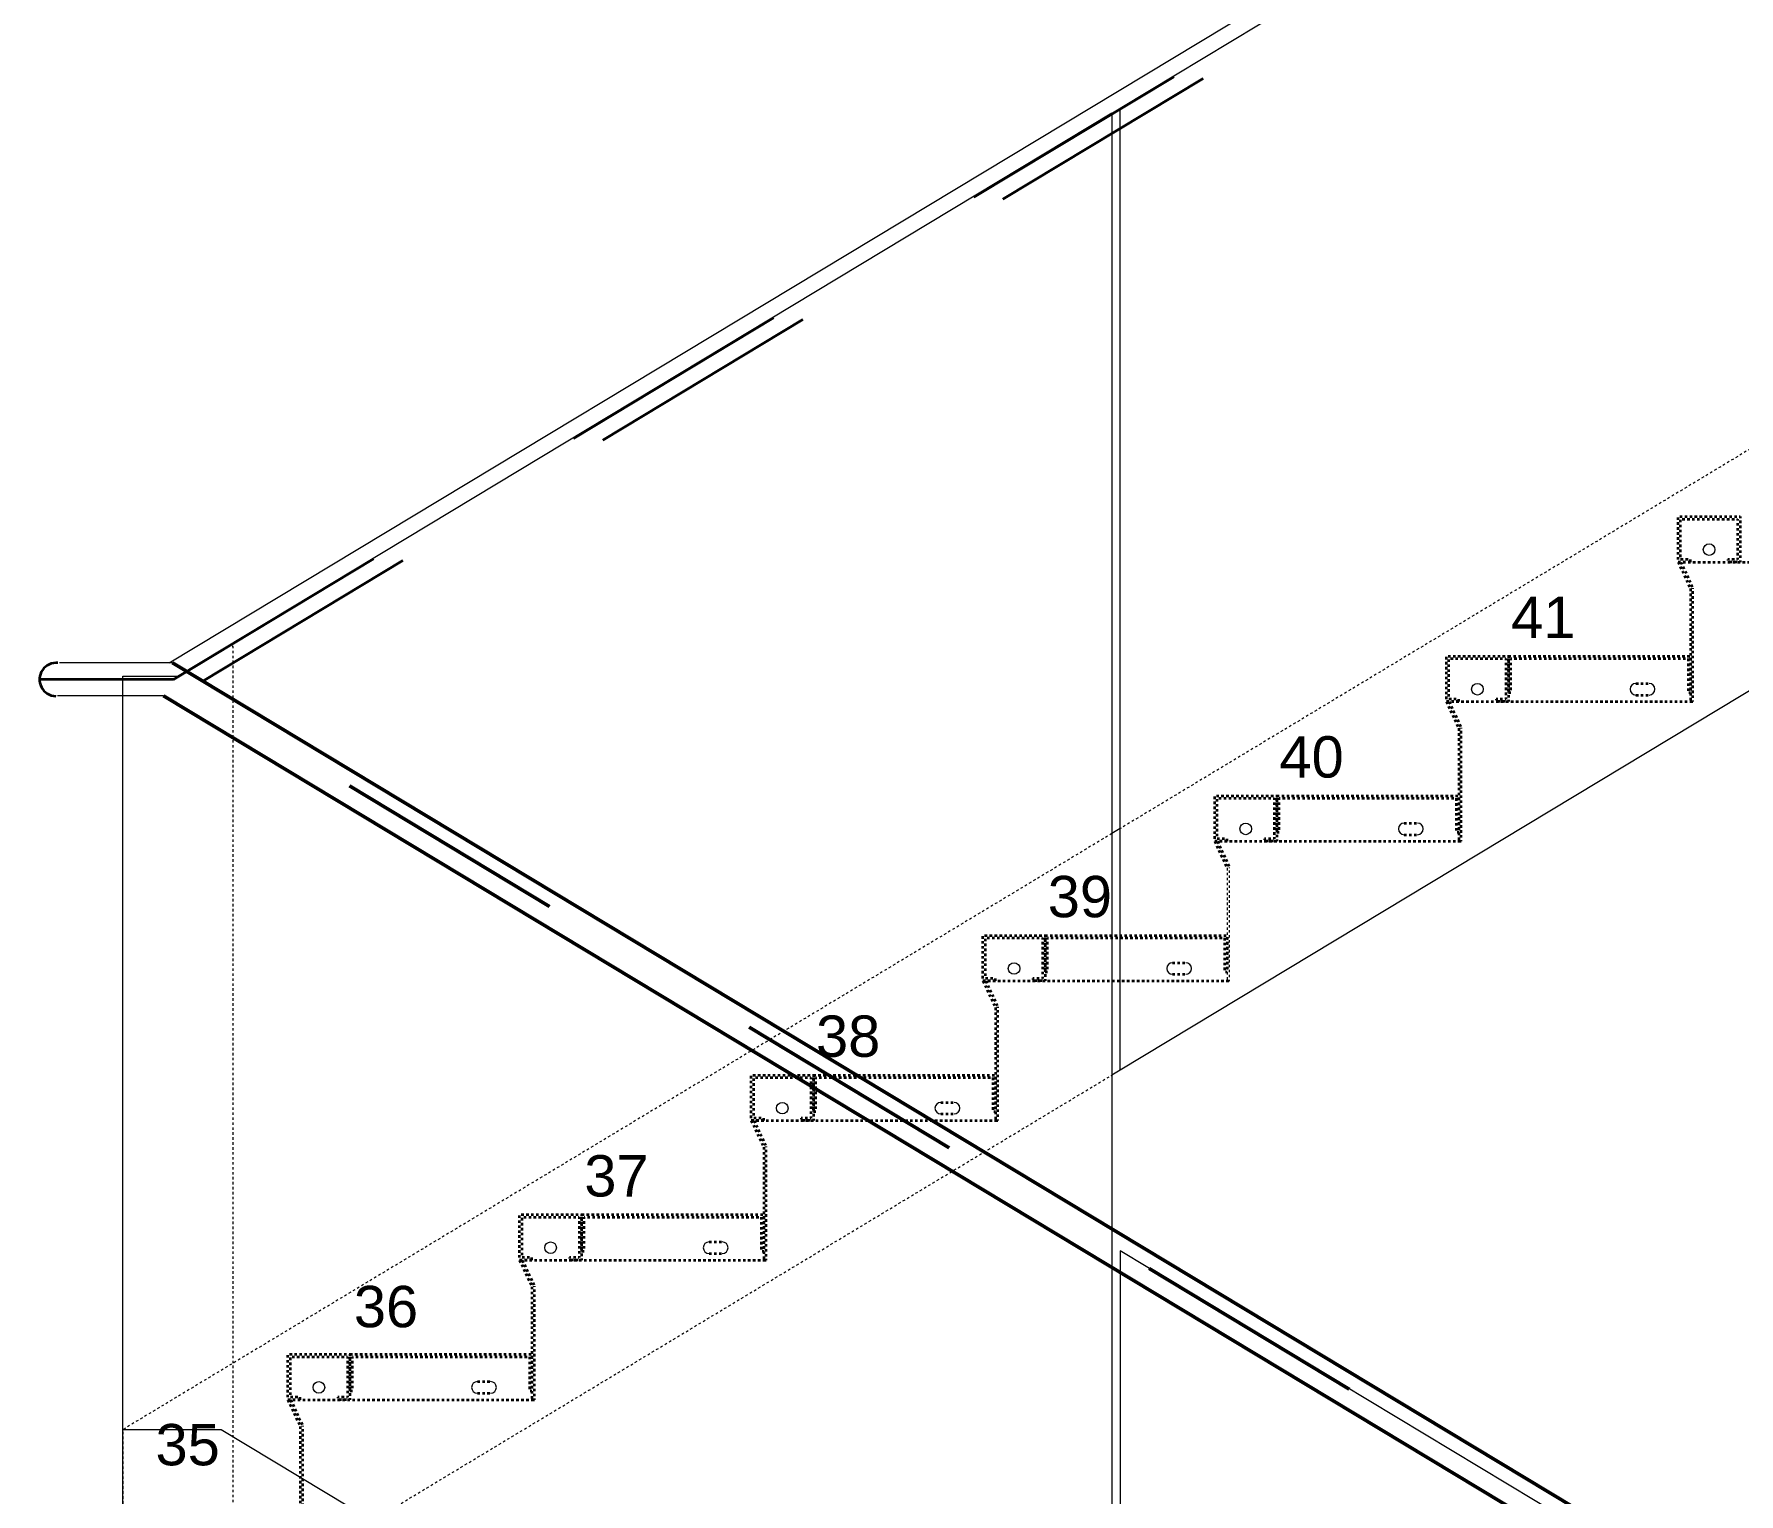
# Model space of a CAD drawing. Header units: millimetres. Extents: x -48147 to 1468943, y -496296 to 18123.
# Drawn here: x 1416887 to 1418947, y -485221 to -483456 of the extents above; entities that cross this region are included whole.
import ezdxf
from ezdxf.enums import TextEntityAlignment as Align

# ---------------------------------------------------------------- set-up
doc = ezdxf.new("R2010")
doc.units = ezdxf.units.MM
doc.header["$MEASUREMENT"] = 0
for name, pattern in [('3MM-HIDDEN', [6, 3, -3]), ('Dashed', [2822.222233, 1411.111116, -1411.111116]), ('Double Dashed', [1093.611073, 529.166651, -211.666656, 141.111112, -211.666656]), ('Wipeout_Contour', [1000, 0, -1000])]:
    doc.linetypes.add(name, pattern=pattern)
for name, color, linetype, lineweight in [('A-20-M_Floor_Slab_Pen_No__121', 255, 'Continuous', 0), ('A-230-M_FLOOR.IFC Import_Pen_No__89', 8, 'Continuous', 20), ('A-30-M_Stair_Pen_No__1', 7, 'Continuous', 13), ('A-30-M_Stair_Pen_No__22', 8, 'Continuous', 50), ('A-30-M_Stair_Pen_No__42', 8, 'Continuous', 35), ('New_A-20-M_Ceiling_Pen_No__89', 8, 'Continuous', 20), ('New_A-30-M_Stair_Pen_No__1', 7, 'Continuous', 13), ('New_A-30-M_Stair_Pen_No__141', 255, 'Continuous', 0), ('New_A-30-M_Stair_Pen_No__160', 5, 'Continuous', 200), ('New_A-30-M_Stair_Pen_No__171', 1, 'Continuous', 5), ('New_A-30-M_Stair_Pen_No__192', 7, 'Continuous', 13), ('New_A-30-M_Stair_Pen_No__42', 8, 'Continuous', 35), ('S-280-M_STRUCT_FRAME.IFC Import_Pen_No__90', 8, 'Continuous', 20)]:
    doc.layers.add(name, color=color, linetype=linetype, lineweight=lineweight)
for name, color, linetype in [('A-230-M_FLOOR.IFC Import', 7, 'Continuous'), ('A-95-P_Drawing', 7, 'Continuous'), ('New_A-15-MG_Structural_Grid_Phase_2', 7, 'Continuous'), ('New_A-20-M_Ceiling', 7, 'Continuous'), ('New_A-20-M_Floor_Slab', 7, 'Continuous'), ('New_A-25-M_Wall_Int', 7, 'Continuous'), ('New_A-30-M_Stair', 7, 'Continuous'), ('S-280-M_STRUCT_FRAME.IFC Import', 7, 'Continuous')]:
    doc.layers.add(name, color=color, linetype=linetype)
for name, color, linetype, lineweight, true_color in [('A-30-M_Stair_Pen_No__102', 7, 'Continuous', 15, 0xcccccc), ('A-30-M_Stair_Pen_No__81', 7, 'Continuous', 20, 0x6a6a6a), ('A-30-M_Stair_Pen_No__82', 7, 'Continuous', 20, 0xaaaaaa), ('New_A-15-MG_Structural_Grid_Phase_2_Pen_No__222', 7, 'Continuous', 13, 0x65af33)]:
    doc.layers.add(name, color=color, linetype=linetype, lineweight=lineweight, true_color=true_color)
doc.styles.add('GENERATED_STYLE_2', font='')
doc.styles.get('GENERATED_STYLE_2').set_extended_font_data('Swis721 BT')

# ---------------------------------------------------------------- blocks, each defined once
blk = doc.blocks.new('Section Elem_15_1', base_point=(1411454.5, -491295.5))
at = {"color": 254, "linetype": 'Wipeout_Contour', "lineweight": 0, "ltscale": 5988956.779550868}
blk.add_wipeout([(1415610.4, -483495.5), (1418290.9, -483495.5), (1418788.7, -483195.5), (1415610.4, -483195.5)], dxfattribs=at).dxf.layer = 'New_A-20-M_Floor_Slab'
blk = doc.blocks.new('Section Elem_200_1', base_point=(1411454.5, -491295.5))
at = {"color": 254, "linetype": 'Wipeout_Contour', "lineweight": 0, "ltscale": 20958243.96038676}
blk.add_wipeout([(1415660.6, -483645.5), (1415610.4, -483645.5), (1415610.4, -484320.6), (1416921.9, -484320.6), (1416960.9, -484297.1), (1416960.9, -484294.7), (1417201.9, -484151.9), (1417537, -483949.9), (1415660.6, -483949.9), (1415660.6, -483939.2), (1417554.7, -483939.2), (1417761.9, -483814.4), (1418024.3, -483656.2), (1415660.6, -483656.2)], dxfattribs=at).dxf.layer = 'New_A-25-M_Wall_Int'
at = {"color": 254, "linetype": 'Wipeout_Contour', "lineweight": 0, "ltscale": 16506015.65640577}
blk.add_wipeout([(1419506.6, -483949.9), (1418352.4, -484645.5), (1421181.9, -484645.5), (1421181.9, -483645.5), (1421131.6, -483645.5), (1421131.6, -483656.2), (1419993.9, -483656.2), (1419721.9, -483820.1), (1419524.3, -483939.2), (1421131.6, -483939.2), (1421131.6, -483949.9)], dxfattribs=at).dxf.layer = 'New_A-25-M_Wall_Int'
at = {"color": 254, "linetype": 'Wipeout_Contour', "lineweight": 0, "ltscale": 46471398.40037728}
blk.add_wipeout([(1415610.4, -487245.5), (1419388.7, -487245.5), (1420601.9, -486514.4), (1420676.9, -486514.4), (1420676.9, -486514.5), (1420676.9, -487245.5), (1420874, -487245.5), (1420881.9, -487240.8), (1420881.9, -487245.5), (1421181.9, -487245.5), (1421181.9, -484670.5), (1418310.9, -484670.5), (1417201.9, -485338.9), (1416984.9, -485474.5), (1416984.9, -485507.6), (1416976.9, -485507.6), (1416976.9, -485474.5), (1416957, -485486.5), (1416957, -485518), (1416959.2, -485523.4), (1416964.6, -485525.6), (1417027.1, -485525.6), (1417027.1, -485536.5), (1416880.7, -485536.5), (1416880.7, -485525.6), (1416943.1, -485525.6), (1416948.5, -485523.4), (1416950.7, -485518), (1416950.7, -485490.3), (1416921.9, -485507.6), (1415610.4, -485507.6)], dxfattribs=at).dxf.layer = 'New_A-25-M_Wall_Int'
blk = doc.blocks.new('Section Elem_297_1', base_point=(1411454.5, -491295.5))
at = {"color": 254, "linetype": 'Wipeout_Contour', "lineweight": 0, "ltscale": 5988334.471620134}
blk.add_wipeout([(1415617.9, -485220.5), (1416921.9, -485220.5), (1416921.9, -485220.4), (1415617.9, -485220.4)], dxfattribs=at).dxf.layer = 'New_A-30-M_Stair'
at = {"color": 254, "linetype": 'Wipeout_Contour', "lineweight": 0, "ltscale": 5990860.253396155}
blk.add_wipeout([(1416921.9, -485220.5), (1416960.9, -485197), (1416960.9, -485196.9), (1416921.9, -485220.4)], dxfattribs=at).dxf.layer = 'New_A-30-M_Stair'
at = {"color": 254, "linetype": 'Wipeout_Contour', "lineweight": 0, "ltscale": 5987751.686554386}
blk.add_wipeout([(1415617.9, -485220.4), (1416921.9, -485220.4), (1416921.9, -484320.7), (1415617.9, -484320.7)], dxfattribs=at).dxf.layer = 'New_A-30-M_Stair'
at = {"color": 254, "linetype": 'Wipeout_Contour', "lineweight": 0, "ltscale": 7487723.139114443}
blk.add_wipeout([(1416921.9, -485220.4), (1416960.9, -485196.9), (1416960.9, -484320.6), (1416960.9, -484297.2), (1416921.9, -484320.7)], dxfattribs=at).dxf.layer = 'New_A-30-M_Stair'
at = {"color": 254, "linetype": 'Wipeout_Contour', "lineweight": 0, "ltscale": 5987168.901227993}
blk.add_wipeout([(1415617.9, -484320.7), (1416921.9, -484320.7), (1416921.9, -484320.6), (1415617.9, -484320.6)], dxfattribs=at).dxf.layer = 'New_A-30-M_Stair'
at = {"color": 254, "linetype": 'Wipeout_Contour', "lineweight": 0, "ltscale": 5990957.927897464}
blk.add_wipeout([(1416968.9, -485194.6), (1416976.9, -485189.7), (1416976.9, -485189.6), (1416968.9, -485194.5)], dxfattribs=at).dxf.layer = 'New_A-30-M_Stair'
at = {"color": 254, "linetype": 'Wipeout_Contour', "lineweight": 0, "ltscale": 5989695.203042826}
blk.add_wipeout([(1416921.9, -484320.7), (1416960.9, -484297.2), (1416960.9, -484297.1), (1416921.9, -484320.6)], dxfattribs=at).dxf.layer = 'New_A-30-M_Stair'
at = {"layer": 'New_A-30-M_Stair_Pen_No__1', "linetype": 'Continuous'}
blk.add_line((1415617.9, -484320.6), (1416921.9, -484320.6), dxfattribs=at)
at = {"color": 254, "linetype": 'Wipeout_Contour', "lineweight": 0, "ltscale": 4492343.357543156}
blk.add_wipeout([(1416968.9, -484320.6), (1416968.9, -484294.7), (1416968.8, -484294.7)], dxfattribs=at).dxf.layer = 'New_A-30-M_Stair'
at = {"color": 254, "linetype": 'Wipeout_Contour', "lineweight": 0, "ltscale": 4492352.636871324}
blk.add_wipeout([(1416968.9, -484320.6), (1416968.8, -484294.7), (1416968.8, -484320.6)], dxfattribs=at).dxf.layer = 'New_A-30-M_Stair'
at = {"color": 254, "linetype": 'Wipeout_Contour', "lineweight": 0, "ltscale": 4492510.543368286}
blk.add_wipeout([(1416968.9, -484294.7), (1417201.9, -484151.9), (1416968.8, -484294.7)], dxfattribs=at).dxf.layer = 'New_A-30-M_Stair'
at = {"color": 254, "linetype": 'Wipeout_Contour', "lineweight": 0, "ltscale": 4492335.763272513}
blk.add_wipeout([(1416968.8, -484320.6), (1416968.8, -484294.7), (1416961, -484294.7)], dxfattribs=at).dxf.layer = 'New_A-30-M_Stair'
at = {"color": 254, "linetype": 'Wipeout_Contour', "lineweight": 0, "ltscale": 4492337.998874632}
blk.add_wipeout([(1416968.8, -484320.6), (1416961, -484294.7), (1416961, -484320.6)], dxfattribs=at).dxf.layer = 'New_A-30-M_Stair'
at = {"color": 254, "linetype": 'Wipeout_Contour', "lineweight": 0, "ltscale": 4492503.00964391}
blk.add_wipeout([(1416968.8, -484294.7), (1417201.9, -484151.9), (1416961, -484294.7)], dxfattribs=at).dxf.layer = 'New_A-30-M_Stair'
at = {"color": 254, "linetype": 'Wipeout_Contour', "lineweight": 0, "ltscale": 4492321.152965967}
blk.add_wipeout([(1416961, -484320.6), (1416961, -484294.7), (1416960.9, -484294.7)], dxfattribs=at).dxf.layer = 'New_A-30-M_Stair'
at = {"color": 254, "linetype": 'Wipeout_Contour', "lineweight": 0, "ltscale": 4492330.460089889}
blk.add_wipeout([(1416961, -484320.6), (1416960.9, -484294.7), (1416960.9, -484320.6)], dxfattribs=at).dxf.layer = 'New_A-30-M_Stair'
at = {"color": 254, "linetype": 'Wipeout_Contour', "lineweight": 0, "ltscale": 4492495.537083047}
blk.add_wipeout([(1416961, -484294.7), (1417201.9, -484151.9), (1416960.9, -484294.7)], dxfattribs=at).dxf.layer = 'New_A-30-M_Stair'
at = {"color": 254, "linetype": 'Wipeout_Contour', "lineweight": 0, "ltscale": 8986194.280885493}
blk.add_wipeout([(1417201.9, -484152), (1416968.9, -484294.8), (1416968.9, -485194.5), (1416976.9, -485189.6), (1416976.9, -485182.6), (1417201.9, -485047)], dxfattribs=at).dxf.layer = 'New_A-30-M_Stair'
at = {"layer": 'New_A-30-M_Stair_Pen_No__141', "linetype": 'Continuous'}
blk.add_line((1416961, -484320.6), (1416961, -484320.6), dxfattribs=at)
at = {"layer": 'New_A-30-M_Stair_Pen_No__141', "linetype": 'Continuous', "flags": 128}
blk.add_lwpolyline([(1416968.9, -484320.6), (1416968.9, -484320.6), (1416968.8, -484320.6), (1416967.7, -484320.6), (1416961, -484320.6), (1416960.9, -484320.6)], dxfattribs=at)
at = {"color": 254, "linetype": 'Wipeout_Contour', "lineweight": 0, "ltscale": 5991478.125610707}
blk.add_wipeout([(1417201.9, -485047), (1417481.9, -484878.3), (1417481.9, -483983.2), (1417201.9, -484152)], dxfattribs=at).dxf.layer = 'New_A-30-M_Stair'
at = {"color": 254, "linetype": 'Wipeout_Contour', "lineweight": 0, "ltscale": 4493167.183078275}
blk.add_wipeout([(1416960.9, -485197), (1416921.9, -485220.5), (1416960.9, -485220.5)], dxfattribs=at).dxf.layer = 'New_A-30-M_Stair'
at = {"color": 254, "linetype": 'Wipeout_Contour', "lineweight": 0, "ltscale": 5992319.654501107}
blk.add_wipeout([(1417481.9, -484878.3), (1417761.9, -484709.5), (1417761.9, -483814.5), (1417481.9, -483983.2)], dxfattribs=at).dxf.layer = 'New_A-30-M_Stair'
at = {"color": 254, "linetype": 'Wipeout_Contour', "lineweight": 0, "ltscale": 5990129.564352981}
blk.add_wipeout([(1416968.9, -484294.8), (1417201.9, -484152), (1417201.9, -484151.9), (1416968.9, -484294.7)], dxfattribs=at).dxf.layer = 'New_A-30-M_Stair'
at = {"color": 254, "linetype": 'Wipeout_Contour', "lineweight": 0, "ltscale": 5990976.423647828}
blk.add_wipeout([(1416968.9, -485194.6), (1416968.9, -485220.5), (1416976.9, -485220.5), (1416976.9, -485189.7)], dxfattribs=at).dxf.layer = 'New_A-30-M_Stair'
at = {"layer": 'New_A-30-M_Stair_Pen_No__1', "linetype": 'Continuous'}
for p, q in [((1416921.9, -484320.6), (1416960.9, -484297.1)), ((1416960.9, -484320.6), (1416960.9, -484294.7)), ((1416968.9, -484320.6), (1416968.9, -484294.7)), ((1416921.9, -485220.5), (1416960.9, -485197))]:
    blk.add_line(p, q, dxfattribs=at)
at = {"layer": 'New_A-30-M_Stair_Pen_No__141', "linetype": 'Continuous'}
for p, q in [((1416960.9, -485220.5), (1415617.9, -485220.5)), ((1416960.9, -485220.4), (1416960.9, -485220.5))]:
    blk.add_line(p, q, dxfattribs=at)
at = {"layer": 'New_A-30-M_Stair_Pen_No__141', "linetype": 'Continuous', "flags": 128}
blk.add_lwpolyline([(1416960.9, -484320.6), (1416960.9, -484320.7), (1416960.9, -485220.4)], dxfattribs=at)
at = {"color": 254, "linetype": 'Wipeout_Contour', "lineweight": 0, "ltscale": 5993161.350557711}
blk.add_wipeout([(1417761.9, -484709.5), (1418041.9, -484540.8), (1418041.9, -483645.7), (1417761.9, -483814.5)], dxfattribs=at).dxf.layer = 'New_A-30-M_Stair'
at = {"color": 254, "linetype": 'Wipeout_Contour', "lineweight": 0, "ltscale": 5990899.02445042}
blk.add_wipeout([(1417201.9, -484152), (1417481.9, -483983.2), (1417481.9, -483983.1), (1417201.9, -484151.9)], dxfattribs=at).dxf.layer = 'New_A-30-M_Stair'
at = {"color": 254, "linetype": 'Wipeout_Contour', "lineweight": 0, "ltscale": 4493245.814445572}
blk.add_wipeout([(1416984.9, -485215.8), (1416984.9, -485182.6), (1416976.9, -485182.6)], dxfattribs=at).dxf.layer = 'New_A-30-M_Stair'
at = {"layer": 'New_A-30-M_Stair_Pen_No__1', "linetype": 'Continuous'}
for p in [(1416960.9, -484294.7), (1416961, -484294.7), (1416968.8, -484294.7), (1416968.9, -484294.7)]:
    blk.add_line(p, (1417201.9, -484151.9), dxfattribs=at)
at = {"color": 254, "linetype": 'Wipeout_Contour', "lineweight": 0, "ltscale": 5994003.213730936}
blk.add_wipeout([(1418041.9, -484540.8), (1418321.9, -484372), (1418321.9, -483477), (1418041.9, -483645.7)], dxfattribs=at).dxf.layer = 'New_A-30-M_Stair'
at = {"color": 254, "linetype": 'Wipeout_Contour', "lineweight": 0, "ltscale": 5991740.836331401}
blk.add_wipeout([(1417481.9, -483983.2), (1417761.9, -483814.5), (1417761.9, -483814.4), (1417481.9, -483983.1)], dxfattribs=at).dxf.layer = 'New_A-30-M_Stair'
at = {"color": 254, "linetype": 'Wipeout_Contour', "lineweight": 0, "ltscale": 4493250.254895913}
blk.add_wipeout([(1416984.9, -485215.8), (1416976.9, -485182.6), (1416976.9, -485215.8)], dxfattribs=at).dxf.layer = 'New_A-30-M_Stair'
at = {"layer": 'New_A-30-M_Stair_Pen_No__1', "linetype": 'Continuous'}
blk.add_line((1417201.9, -484151.9), (1417481.9, -483983.1), dxfattribs=at)
at = {"layer": 'New_A-30-M_Stair_Pen_No__141', "linetype": 'Continuous'}
blk.add_line((1416968.9, -485220.4), (1416968.9, -485220.5), dxfattribs=at)
at = {"color": 254, "linetype": 'Wipeout_Contour', "lineweight": 0, "ltscale": 5994845.243887865}
blk.add_wipeout([(1418321.9, -484372), (1418601.9, -484203.3), (1418601.9, -483308.2), (1418321.9, -483477)], dxfattribs=at).dxf.layer = 'New_A-30-M_Stair'
at = {"color": 254, "linetype": 'Wipeout_Contour', "lineweight": 0, "ltscale": 5992582.815315249}
blk.add_wipeout([(1417761.9, -483814.5), (1418041.9, -483645.7), (1418041.9, -483645.6), (1417761.9, -483814.4)], dxfattribs=at).dxf.layer = 'New_A-30-M_Stair'
at = {"color": 254, "linetype": 'Wipeout_Contour', "lineweight": 0, "ltscale": 11982709.30659497}
blk.add_wipeout([(1417201.9, -485047), (1416984.9, -485182.6), (1416984.9, -485280.5), (1417027.1, -485280.5), (1417027.1, -485291.4), (1416984.9, -485291.4), (1416984.9, -485474.5), (1417201.9, -485338.9)], dxfattribs=at).dxf.layer = 'New_A-30-M_Stair'
at = {"layer": 'New_A-30-M_Stair_Pen_No__160', "linetype": 'Continuous', "lineweight": 0, "true_color": 0x00007f}
for points in [[(1416976.9, -485280.5), (1416976.9, -485220.5), (1415601.9, -485220.5), (1415601.9, -485280.5)], [(1416984.9, -485507.6), (1416984.9, -485215.8), (1416983.8, -485215.8), (1416976.9, -485215.8), (1416976.9, -485507.6), (1416983.8, -485507.6)]]:
    blk.add_hatch(color=176, dxfattribs=at).paths.add_polyline_path(points)
at = {"layer": 'New_A-30-M_Stair_Pen_No__1', "linetype": 'Continuous'}
blk.add_line((1417481.9, -483983.1), (1417761.9, -483814.4), dxfattribs=at)
at = {"layer": 'New_A-30-M_Stair_Pen_No__141', "linetype": 'Continuous'}
for p, q in [((1416976.9, -485220.5), (1416968.9, -485220.5)), ((1416976.9, -485215.8), (1416976.9, -485220.5)), ((1416984.9, -485215.8), (1416984.9, -485507.6))]:
    blk.add_line(p, q, dxfattribs=at)
at = {"layer": 'New_A-30-M_Stair_Pen_No__141', "linetype": 'Continuous', "flags": 128}
blk.add_lwpolyline([(1416984.9, -485215.8), (1416983.8, -485215.8), (1416976.9, -485215.8)], dxfattribs=at)
at = {"color": 254, "linetype": 'Wipeout_Contour', "lineweight": 0, "ltscale": 5995687.44102065}
blk.add_wipeout([(1418601.9, -484203.3), (1418881.9, -484034.5), (1418881.9, -483139.5), (1418601.9, -483308.2)], dxfattribs=at).dxf.layer = 'New_A-30-M_Stair'
at = {"color": 254, "linetype": 'Wipeout_Contour', "lineweight": 0, "ltscale": 5993424.961356668}
blk.add_wipeout([(1418041.9, -483645.7), (1418321.9, -483477), (1418321.9, -483476.9), (1418041.9, -483645.6)], dxfattribs=at).dxf.layer = 'New_A-30-M_Stair'
at = {"color": 254, "linetype": 'Wipeout_Contour', "lineweight": 0, "ltscale": 4493397.697241294}
blk.add_wipeout([(1416984.9, -485182.6), (1417201.9, -485047), (1416976.9, -485182.6)], dxfattribs=at).dxf.layer = 'New_A-30-M_Stair'
at = {"layer": 'New_A-30-M_Stair_Pen_No__160', "linetype": 'Continuous', "lineweight": 0, "true_color": 0x00007f}
blk.add_hatch(color=176, dxfattribs=at).paths.add_polyline_path([(1416968.9, -485220.5), (1416968.9, -485220.4), (1416968.9, -484320.7), (1416968.9, -484320.6), (1416968.9, -484320.6), (1416968.8, -484320.6), (1416967.7, -484320.6), (1416961, -484320.6), (1416961, -484320.6), (1416960.9, -484320.6), (1416960.9, -484320.7), (1416960.9, -485220.4), (1416960.9, -485220.5), (1416961, -485220.5), (1416961, -485220.5), (1416967.7, -485220.5), (1416968.8, -485220.5), (1416968.9, -485220.5)])
at = {"layer": 'New_A-30-M_Stair_Pen_No__1', "linetype": 'Continuous'}
for p, q in [((1417761.9, -483814.4), (1418041.9, -483645.6)), ((1416968.9, -485194.6), (1416976.9, -485189.7)), ((1416968.9, -485194.6), (1416976.9, -485189.7)), ((1416976.9, -485215.8), (1416976.9, -485182.6)), ((1416984.9, -485215.8), (1416984.9, -485182.6))]:
    blk.add_line(p, q, dxfattribs=at)
at = {"layer": 'New_A-30-M_Stair_Pen_No__141', "linetype": 'Continuous', "flags": 128}
blk.add_lwpolyline([(1416968.9, -484320.6), (1416968.9, -484320.7), (1416968.9, -485220.4)], dxfattribs=at)
at = {"color": 254, "linetype": 'Wipeout_Contour', "lineweight": 0, "ltscale": 5996529.805038105}
blk.add_wipeout([(1418881.9, -484034.5), (1419161.9, -483865.8), (1419161.9, -482970.7), (1418881.9, -483139.5)], dxfattribs=at).dxf.layer = 'New_A-30-M_Stair'
at = {"color": 254, "linetype": 'Wipeout_Contour', "lineweight": 0, "ltscale": 5994267.274309875}
blk.add_wipeout([(1418321.9, -483477), (1418601.9, -483308.2), (1418601.9, -483308.1), (1418321.9, -483476.9)], dxfattribs=at).dxf.layer = 'New_A-30-M_Stair'
at = {"color": 254, "linetype": 'Wipeout_Contour', "lineweight": 0, "ltscale": 5992246.203868632}
blk.add_wipeout([(1417201.9, -485338.9), (1417481.9, -485170.1), (1417481.9, -484878.3), (1417201.9, -485047)], dxfattribs=at).dxf.layer = 'New_A-30-M_Stair'
at = {"layer": 'New_A-30-M_Stair_Pen_No__1', "linetype": 'Continuous'}
for p, q in [((1418321.9, -483476.9), (1418601.9, -483308.1)), ((1418041.9, -483645.6), (1418321.9, -483476.9)), ((1416976.9, -485182.6), (1417201.9, -485047)), ((1416984.9, -485182.6), (1417201.9, -485047))]:
    blk.add_line(p, q, dxfattribs=at)
at = {"color": 254, "linetype": 'Wipeout_Contour', "lineweight": 0, "ltscale": 5993087.357516468}
blk.add_wipeout([(1417481.9, -485170.1), (1417761.9, -485001.4), (1417761.9, -484709.5), (1417481.9, -484878.3)], dxfattribs=at).dxf.layer = 'New_A-30-M_Stair'
at = {"layer": 'New_A-30-M_Stair_Pen_No__1', "linetype": 'Continuous'}
for p, q in [((1417201.9, -485047), (1417481.9, -484878.3)), ((1417201.9, -485338.9), (1417481.9, -485170.1))]:
    blk.add_line(p, q, dxfattribs=at)
at = {"color": 254, "linetype": 'Wipeout_Contour', "lineweight": 0, "ltscale": 5993928.678414467}
blk.add_wipeout([(1417761.9, -485001.4), (1418041.9, -484832.6), (1418041.9, -484540.8), (1417761.9, -484709.5)], dxfattribs=at).dxf.layer = 'New_A-30-M_Stair'
at = {"layer": 'New_A-30-M_Stair_Pen_No__1', "linetype": 'Continuous'}
for p, q in [((1417481.9, -484878.3), (1417761.9, -484709.5)), ((1417481.9, -485170.1), (1417761.9, -485001.4))]:
    blk.add_line(p, q, dxfattribs=at)
at = {"color": 254, "linetype": 'Wipeout_Contour', "lineweight": 0, "ltscale": 5994770.166503703}
blk.add_wipeout([(1418041.9, -484832.6), (1418321.9, -484663.9), (1418321.9, -484372), (1418041.9, -484540.8)], dxfattribs=at).dxf.layer = 'New_A-30-M_Stair'
at = {"layer": 'New_A-30-M_Stair_Pen_No__1', "linetype": 'Continuous'}
for p, q in [((1417761.9, -484709.5), (1418041.9, -484540.8)), ((1417761.9, -485001.4), (1418041.9, -484832.6))]:
    blk.add_line(p, q, dxfattribs=at)
at = {"color": 254, "linetype": 'Wipeout_Contour', "lineweight": 0, "ltscale": 5995611.821679312}
blk.add_wipeout([(1418321.9, -484663.9), (1418601.9, -484495.1), (1418601.9, -484203.3), (1418321.9, -484372)], dxfattribs=at).dxf.layer = 'New_A-30-M_Stair'
at = {"layer": 'New_A-30-M_Stair_Pen_No__1', "linetype": 'Continuous'}
for p, q in [((1418041.9, -484540.8), (1418321.9, -484372)), ((1418041.9, -484832.6), (1418321.9, -484663.9))]:
    blk.add_line(p, q, dxfattribs=at)
at = {"color": 254, "linetype": 'Wipeout_Contour', "lineweight": 0, "ltscale": 5996453.643905401}
blk.add_wipeout([(1418601.9, -484495.1), (1418881.9, -484326.4), (1418881.9, -484034.5), (1418601.9, -484203.3)], dxfattribs=at).dxf.layer = 'New_A-30-M_Stair'
at = {"layer": 'New_A-30-M_Stair_Pen_No__1', "linetype": 'Continuous'}
for p, q in [((1418321.9, -484372), (1418601.9, -484203.3)), ((1418321.9, -484663.9), (1418601.9, -484495.1))]:
    blk.add_line(p, q, dxfattribs=at)
at = {"color": 254, "linetype": 'Wipeout_Contour', "lineweight": 0, "ltscale": 5997295.633100139}
blk.add_wipeout([(1418881.9, -484326.4), (1419161.9, -484157.6), (1419161.9, -483865.8), (1418881.9, -484034.5)], dxfattribs=at).dxf.layer = 'New_A-30-M_Stair'
at = {"layer": 'New_A-30-M_Stair_Pen_No__1', "linetype": 'Continuous'}
for p, q in [((1418881.9, -484034.5), (1419161.9, -483865.8)), ((1418601.9, -484203.3), (1418881.9, -484034.5)), ((1418881.9, -484326.4), (1419161.9, -484157.6)), ((1418601.9, -484495.1), (1418881.9, -484326.4))]:
    blk.add_line(p, q, dxfattribs=at)
blk = doc.blocks.new('Section Elem_410_1', base_point=(1411454.5, -491295.5))
at = {"color": 254, "linetype": 'Wipeout_Contour', "lineweight": 0, "ltscale": 7499649.260234158}
blk.add_wipeout([(1418321.9, -484663.9), (1418310.9, -484670.5), (1421181.9, -484670.5), (1421181.9, -484645.5), (1418352.4, -484645.5)], dxfattribs=at).dxf.layer = 'New_A-20-M_Ceiling'
at = {"layer": 'New_A-20-M_Ceiling_Pen_No__89', "linetype": 'Continuous'}
for p, q in [((1418352.4, -484645.5), (1421181.9, -484645.5)), ((1418310.9, -484670.5), (1421181.9, -484670.5))]:
    blk.add_line(p, q, dxfattribs=at)
blk = doc.blocks.new('Section Elem_710_1', base_point=(1411454.5, -491295.5))
at = {"color": 254, "linetype": 'Wipeout_Contour', "lineweight": 0, "ltscale": 5988635.198801236}
blk.add_wipeout([(1415660.4, -483495.5), (1415660.4, -483645.5), (1418042.1, -483645.5), (1418290.9, -483495.5)], dxfattribs=at).dxf.layer = 'A-230-M_FLOOR.IFC Import'
at = {"layer": 'A-230-M_FLOOR.IFC Import_Pen_No__89', "linetype": 'Continuous'}
for p, q in [((1418290.9, -483495.5), (1415660.4, -483495.5)), ((1418042.1, -483645.5), (1415660.4, -483645.5))]:
    blk.add_line(p, q, dxfattribs=at)
blk = doc.blocks.new('Section Elem_712_1', base_point=(1411454.5, -491295.5))
at = {"color": 254, "linetype": 'Wipeout_Contour', "lineweight": 0, "ltscale": 7486737.121474933}
blk.add_wipeout([(1415660.6, -483656.2), (1418024.3, -483656.2), (1418041.9, -483645.6), (1418042.1, -483645.5), (1415660.6, -483645.5)], dxfattribs=at).dxf.layer = 'S-280-M_STRUCT_FRAME.IFC Import'
at = {"color": 254, "linetype": 'Wipeout_Contour', "lineweight": 0, "ltscale": 5987944.041926649}
blk.add_wipeout([(1415660.6, -483939.2), (1415660.6, -483949.9), (1417537, -483949.9), (1417554.7, -483939.2)], dxfattribs=at).dxf.layer = 'S-280-M_STRUCT_FRAME.IFC Import'
at = {"layer": 'S-280-M_STRUCT_FRAME.IFC Import_Pen_No__90', "linetype": 'Continuous'}
for p, q in [((1418024.3, -483656.2), (1415660.6, -483656.2)), ((1417554.7, -483939.2), (1415660.6, -483939.2)), ((1417537, -483949.9), (1415660.6, -483949.9))]:
    blk.add_line(p, q, dxfattribs=at)
blk = doc.blocks.new('Standard grid marker[3]_1', base_point=(1418282.9, -469890.9))
at = {"layer": 'New_A-15-MG_Structural_Grid_Phase_2_Pen_No__222', "linetype": 'Double Dashed'}
blk.add_line((1418282.9, -470890.9), (1418282.9, -494295.5), dxfattribs=at)
at = {"layer": 'New_A-15-MG_Structural_Grid_Phase_2_Pen_No__222', "style": 'GENERATED_STYLE_2'}
for tag, p in [('AC_MarkerText_1_0', (1418282.9, -469354.1)), ('AC_MarkerText_1_1', (1418282.9, -495758.7))]:
    blk.add_attdef(tag, text='', height=350, rotation=360, dxfattribs=at).set_placement(p, align=Align.MIDDLE_CENTER)

msp = doc.modelspace()

# ---------------------------------------------------------------- block references
at = {"layer": 'New_A-20-M_Floor_Slab'}
msp.add_blockref('Section Elem_15_1', (1411454.5, -491295.5), dxfattribs=at)
at = {"layer": 'New_A-25-M_Wall_Int'}
msp.add_blockref('Section Elem_200_1', (1411454.5, -491295.5), dxfattribs=at)

# ---------------------------------------------------------------- next in the draw order: block references
at = {"layer": 'New_A-30-M_Stair'}
msp.add_blockref('Section Elem_297_1', (1411454.5, -491295.5), dxfattribs=at)

# ---------------------------------------------------------------- next in the draw order: block references
at = {"layer": 'A-230-M_FLOOR.IFC Import'}
msp.add_blockref('Section Elem_710_1', (1411454.5, -491295.5), dxfattribs=at)
at = {"layer": 'New_A-20-M_Ceiling'}
msp.add_blockref('Section Elem_410_1', (1411454.5, -491295.5), dxfattribs=at)

# ---------------------------------------------------------------- next in the draw order: block references
at = {"layer": 'S-280-M_STRUCT_FRAME.IFC Import'}
msp.add_blockref('Section Elem_712_1', (1411454.5, -491295.5), dxfattribs=at)

# ---------------------------------------------------------------- next in the draw order: hatches: boundary and pattern name
at = {"layer": 'A-20-M_Floor_Slab_Pen_No__121', "linetype": 'Continuous'}
msp.add_hatch(color=256, dxfattribs=at).paths.add_polyline_path([(1415593.9, -472397), (1421166, -472397), (1421166, -488695.5), (1418894.6, -488695.5), (1418894.6, -491288.4), (1415593.9, -491288.4)])

# ---------------------------------------------------------------- next in the draw order: block references
at = {"layer": 'New_A-15-MG_Structural_Grid_Phase_2', "color": 8, "linetype": 'Continuous', "lineweight": 15}
msp.add_blockref('Standard grid marker[3]_1', (1418282.9, -469890.9), dxfattribs=at)

# ---------------------------------------------------------------- next in the draw order: wipeouts: each hides what was drawn before it
at = {"color": 254, "linetype": 'Wipeout_Contour', "lineweight": 0, "ltscale": 5993244.109054232}
msp.add_wipeout([(1415048.3, -470752.6), (1422292.3, -470752.6), (1422292.3, -492986.9), (1415048.3, -492986.9)], dxfattribs=at).dxf.layer = 'A-95-P_Drawing'

# ---------------------------------------------------------------- next in the draw order: linework, layer by layer
at = {"layer": 'A-30-M_Stair_Pen_No__1', "linetype": 'Continuous', "flags": 128}
for points in [[(1418199.7, -484416.4), (1418189.7, -484422.4)], [(1418199.7, -484708.3), (1418189.7, -484714.3)]]:
    msp.add_lwpolyline(points, dxfattribs=at)
at = {"layer": 'A-30-M_Stair_Pen_No__102', "linetype": 'Continuous', "flags": 128}
msp.add_lwpolyline([(1417050.3, -484216.2), (1419279.7, -482872.6)], dxfattribs=at)
at = {"layer": 'A-30-M_Stair_Pen_No__22', "linetype": 'Continuous', "flags": 128}
for points in [[(1420414.6, -486241.2), (1417054.6, -484216.2)], [(1420403.5, -486281.2), (1417043.5, -484256.2)]]:
    msp.add_lwpolyline(points, dxfattribs=at)
at = {"layer": 'A-30-M_Stair_Pen_No__22', "linetype": 'Dashed', "ltscale": 0.2, "flags": 128}
msp.add_lwpolyline([(1420409, -486261.2), (1417055.8, -484236.2)], dxfattribs=at)
at = {"layer": 'A-30-M_Stair_Pen_No__42', "linetype": 'Dashed', "ltscale": 0.2, "flags": 128}
for points in [[(1417055.8, -484236.2), (1420415.8, -482211.2), (1420573.8, -482211.2)], [(1417091.2, -484238.3), (1420349.7, -482274.5)], [(1417055.8, -484236.2), (1416893.8, -484236.2)]]:
    msp.add_lwpolyline(points, dxfattribs=at)
at = {"layer": 'A-30-M_Stair_Pen_No__42', "linetype": 'Continuous'}
msp.add_arc((1416913.9, -484236.2), 20.1, 83.8932, 268.612, dxfattribs=at)
at = {"layer": 'A-30-M_Stair_Pen_No__81', "linetype": 'Continuous', "flags": 128}
for points in [[(1417054.6, -484216.2), (1416918, -484216.2)], [(1417043.5, -484256.2), (1416915.4, -484256.2)]]:
    msp.add_lwpolyline(points, dxfattribs=at)
at = {"layer": 'A-30-M_Stair_Pen_No__82', "linetype": 'Continuous', "flags": 128}
msp.add_lwpolyline([(1418199.7, -484708.3), (1418199.7, -483545.6), (1419269.7, -482900.7), (1419269.7, -484063.4)], close=True, dxfattribs=at)
for points in [[(1418189.7, -486083.4), (1417053.9, -485398.8), (1416994.6, -485398.8), (1416994.6, -484232.2), (1417060.5, -484232.2), (1418189.7, -483551.6), (1418189.7, -485791.5)], [(1419269.7, -486442.4), (1419269.7, -485571.5), (1418199.7, -484926.7), (1418199.7, -485797.5)], [(1420478.8, -487463), (1417053.9, -485398.8), (1416994.6, -485398.8), (1416994.6, -485142.7), (1417053.9, -485142.7), (1417113.1, -485142.7), (1420354.7, -487096.3)]]:
    msp.add_lwpolyline(points, dxfattribs=at)
at = {"layer": 'A-30-M_Stair_Pen_No__82', "linetype": '3MM-HIDDEN', "flags": 128}
for points in [[(1419269.7, -483771.6), (1418199.7, -484416.4)], [(1417119.6, -485438.5), (1417127.6, -485438.5), (1417127.6, -484196.5), (1417119.6, -484196.5)], [(1418189.7, -484422.4), (1416994.6, -485142.7), (1416994.6, -485398.8), (1417053.9, -485398.8), (1418189.7, -484714.3)]]:
    msp.add_lwpolyline(points, dxfattribs=at)
at = {"layer": 'New_A-30-M_Stair_Pen_No__192', "linetype": '3MM-HIDDEN', "flags": 128}
msp.add_lwpolyline([(1418328.9, -484463.9), (1418328.9, -484600.5), (1418331.9, -484600.5), (1418331.9, -484463.3)], dxfattribs=at)
at = {"layer": 'New_A-30-M_Stair_Pen_No__192', "linetype": 'Continuous'}
for centre in [(1418911.4, -484079.3), (1418631.4, -484248), (1418351.4, -484416.8), (1418071.4, -484585.5), (1417791.4, -484754.3), (1417511.4, -484923), (1417231.4, -485091.8)]:
    msp.add_circle(centre, 7, dxfattribs=at)
for centre, start, end in [((1418822.9, -484248), 90, 270), ((1418838.9, -484248), 270, 90), ((1418542.9, -484416.8), 90, 270), ((1418558.9, -484416.8), 270, 90), ((1418262.9, -484585.5), 90, 270), ((1418278.9, -484585.5), 270, 90), ((1417982.9, -484754.3), 90, 270), ((1417998.9, -484754.3), 270, 90), ((1417702.9, -484923), 90, 270), ((1417718.9, -484923), 270, 90), ((1417422.9, -485091.8), 90, 270), ((1417438.9, -485091.8), 270, 90)]:
    msp.add_arc(centre, 7, start, end, dxfattribs=at)
at = {"layer": 'New_A-30-M_Stair_Pen_No__42', "linetype": '3MM-HIDDEN', "flags": 128}
for points in [[(1418888.9, -484094.3), (1418873.9, -484094.3), (1418873.9, -484039.3), (1418948.9, -484039.3), (1418948.9, -484094.3), (1418934.1, -484094.3)], [(1418888.9, -484094.3), (1418888.9, -484091.3), (1418876.9, -484091.3), (1418876.9, -484042.3), (1418945.9, -484042.3), (1418945.9, -484091.3), (1418934.1, -484091.3), (1418934.1, -484094.3)], [(1418873.9, -484094.3), (1419171.9, -484094.3)], [(1418873.9, -484094.3), (1418888.9, -484126.4)], [(1418877.2, -484094.3), (1418891.9, -484125.8)], [(1418888.9, -484126.4), (1418888.9, -484263), (1418891.9, -484263), (1418891.9, -484125.8)], [(1418608.9, -484263), (1418593.9, -484263), (1418593.9, -484208), (1418668.9, -484208), (1418668.9, -484263), (1418654.1, -484263)], [(1418608.9, -484263), (1418608.9, -484260), (1418596.9, -484260), (1418596.9, -484211), (1418665.9, -484211), (1418665.9, -484260), (1418654.1, -484260), (1418654.1, -484263)], [(1418668.9, -484250), (1418668.9, -484208), (1418888.9, -484208), (1418888.9, -484252)], [(1418668.9, -484252), (1418671.9, -484252), (1418671.9, -484211), (1418885.9, -484211), (1418885.9, -484252), (1418888.9, -484252)], [(1418822.9, -484241), (1418838.9, -484241)], [(1418822.9, -484255), (1418838.9, -484255)], [(1418593.9, -484263), (1418891.9, -484263)], [(1418593.9, -484263), (1418608.9, -484295.2)], [(1418597.2, -484263), (1418611.9, -484294.5)], [(1418608.9, -484295.2), (1418608.9, -484431.8), (1418611.9, -484431.8), (1418611.9, -484294.5)], [(1418328.9, -484431.8), (1418313.9, -484431.8), (1418313.9, -484376.8), (1418388.9, -484376.8), (1418388.9, -484431.8), (1418374.1, -484431.8)], [(1418328.9, -484431.8), (1418328.9, -484428.8), (1418316.9, -484428.8), (1418316.9, -484379.8), (1418385.9, -484379.8), (1418385.9, -484428.8), (1418374.1, -484428.8), (1418374.1, -484431.8)], [(1418388.9, -484418.8), (1418388.9, -484376.8), (1418608.9, -484376.8), (1418608.9, -484420.8)], [(1418388.9, -484420.8), (1418391.9, -484420.8), (1418391.9, -484379.8), (1418605.9, -484379.8), (1418605.9, -484420.8), (1418608.9, -484420.8)], [(1418542.9, -484409.8), (1418558.9, -484409.8)], [(1418542.9, -484423.8), (1418558.9, -484423.8)], [(1418313.9, -484431.8), (1418611.9, -484431.8)], [(1418313.9, -484431.8), (1418328.9, -484463.9)], [(1418317.2, -484431.8), (1418331.9, -484463.3)], [(1418048.9, -484600.5), (1418033.9, -484600.5), (1418033.9, -484545.5), (1418108.9, -484545.5), (1418108.9, -484600.5), (1418094.1, -484600.5)], [(1418048.9, -484600.5), (1418048.9, -484597.5), (1418036.9, -484597.5), (1418036.9, -484548.5), (1418105.9, -484548.5), (1418105.9, -484597.5), (1418094.1, -484597.5), (1418094.1, -484600.5)], [(1418108.9, -484587.5), (1418108.9, -484545.5), (1418328.9, -484545.5), (1418328.9, -484589.5)], [(1418108.9, -484589.5), (1418111.9, -484589.5), (1418111.9, -484548.5), (1418325.9, -484548.5), (1418325.9, -484589.5), (1418328.9, -484589.5)], [(1418262.9, -484578.5), (1418278.9, -484578.5)], [(1418033.9, -484600.5), (1418331.9, -484600.5)], [(1418033.9, -484600.5), (1418048.9, -484632.7)], [(1418037.2, -484600.5), (1418051.9, -484632)], [(1418262.9, -484592.5), (1418278.9, -484592.5)], [(1418048.9, -484632.7), (1418048.9, -484769.3), (1418051.9, -484769.3), (1418051.9, -484632)], [(1417768.9, -484769.3), (1417753.9, -484769.3), (1417753.9, -484714.3), (1417828.9, -484714.3), (1417828.9, -484769.3), (1417814.1, -484769.3)], [(1417828.9, -484756.3), (1417828.9, -484714.3), (1418048.9, -484714.3), (1418048.9, -484758.3)], [(1417768.9, -484769.3), (1417768.9, -484766.3), (1417756.9, -484766.3), (1417756.9, -484717.3), (1417825.9, -484717.3), (1417825.9, -484766.3), (1417814.1, -484766.3), (1417814.1, -484769.3)], [(1417828.9, -484758.3), (1417831.9, -484758.3), (1417831.9, -484717.3), (1418045.9, -484717.3), (1418045.9, -484758.3), (1418048.9, -484758.3)], [(1417982.9, -484747.3), (1417998.9, -484747.3)], [(1417753.9, -484769.3), (1418051.9, -484769.3)], [(1417753.9, -484769.3), (1417768.9, -484801.4)], [(1417757.2, -484769.3), (1417771.9, -484800.8)], [(1417982.9, -484761.3), (1417998.9, -484761.3)], [(1417768.9, -484801.4), (1417768.9, -484938), (1417771.9, -484938), (1417771.9, -484800.8)], [(1417488.9, -484938), (1417473.9, -484938), (1417473.9, -484883), (1417548.9, -484883), (1417548.9, -484938), (1417534.1, -484938)], [(1417488.9, -484938), (1417488.9, -484935), (1417476.9, -484935), (1417476.9, -484886), (1417545.9, -484886), (1417545.9, -484935), (1417534.1, -484935), (1417534.1, -484938)], [(1417548.9, -484925), (1417548.9, -484883), (1417768.9, -484883), (1417768.9, -484927)], [(1417548.9, -484927), (1417551.9, -484927), (1417551.9, -484886), (1417765.9, -484886), (1417765.9, -484927), (1417768.9, -484927)], [(1417702.9, -484916), (1417718.9, -484916)], [(1417473.9, -484938), (1417771.9, -484938)], [(1417473.9, -484938), (1417488.9, -484970.2)], [(1417477.2, -484938), (1417491.9, -484969.5)], [(1417702.9, -484930), (1417718.9, -484930)], [(1417488.9, -484970.2), (1417488.9, -485106.8), (1417491.9, -485106.8), (1417491.9, -484969.5)], [(1417208.9, -485106.8), (1417193.9, -485106.8), (1417193.9, -485051.8), (1417268.9, -485051.8), (1417268.9, -485106.8), (1417254.1, -485106.8)], [(1417208.9, -485106.8), (1417208.9, -485103.8), (1417196.9, -485103.8), (1417196.9, -485054.8), (1417265.9, -485054.8), (1417265.9, -485103.8), (1417254.1, -485103.8), (1417254.1, -485106.8)], [(1417268.9, -485093.8), (1417268.9, -485051.8), (1417488.9, -485051.8), (1417488.9, -485095.8)], [(1417268.9, -485095.8), (1417271.9, -485095.8), (1417271.9, -485054.8), (1417485.9, -485054.8), (1417485.9, -485095.8), (1417488.9, -485095.8)], [(1417422.9, -485084.8), (1417438.9, -485084.8)], [(1417193.9, -485106.8), (1417491.9, -485106.8)], [(1417193.9, -485106.8), (1417208.9, -485138.9)], [(1417197.2, -485106.8), (1417211.9, -485138.3)], [(1417422.9, -485098.8), (1417438.9, -485098.8)], [(1417208.9, -485138.9), (1417208.9, -485275.5), (1417211.9, -485275.5), (1417211.9, -485138.3)]]:
    msp.add_lwpolyline(points, dxfattribs=at)

# ---------------------------------------------------------------- next in the draw order: texts
at = {"layer": 'New_A-30-M_Stair_Pen_No__171', "linetype": 'Continuous', "char_height": 50, "attachment_point": 2, "style": 'GENERATED_STYLE_2'}
for s, insert in [('\\A1;{\\fSwis721 BT|b0|i0|c0|p34;41}', (1418711, -484136.1)), ('\\A1;{\\fSwis721 BT|b0|i0|c0|p34;40}', (1418431, -484304.8)), ('\\A1;{\\fSwis721 BT|b0|i0|c0|p34;39}', (1418151, -484473.6)), ('\\A1;{\\fSwis721 BT|b0|i0|c0|p34;38}', (1417871, -484642.3)), ('\\A1;{\\fSwis721 BT|b0|i0|c0|p34;37}', (1417591, -484811.1)), ('\\A1;{\\fSwis721 BT|b0|i0|c0|p34;36}', (1417312.5, -484969.1)), ('\\A1;{\\fSwis721 BT|b0|i0|c0|p34;35}', (1417072.8, -485136))]:
    msp.add_mtext(s, dxfattribs=dict(at, insert=insert))

doc.saveas('drawing.dxf')
